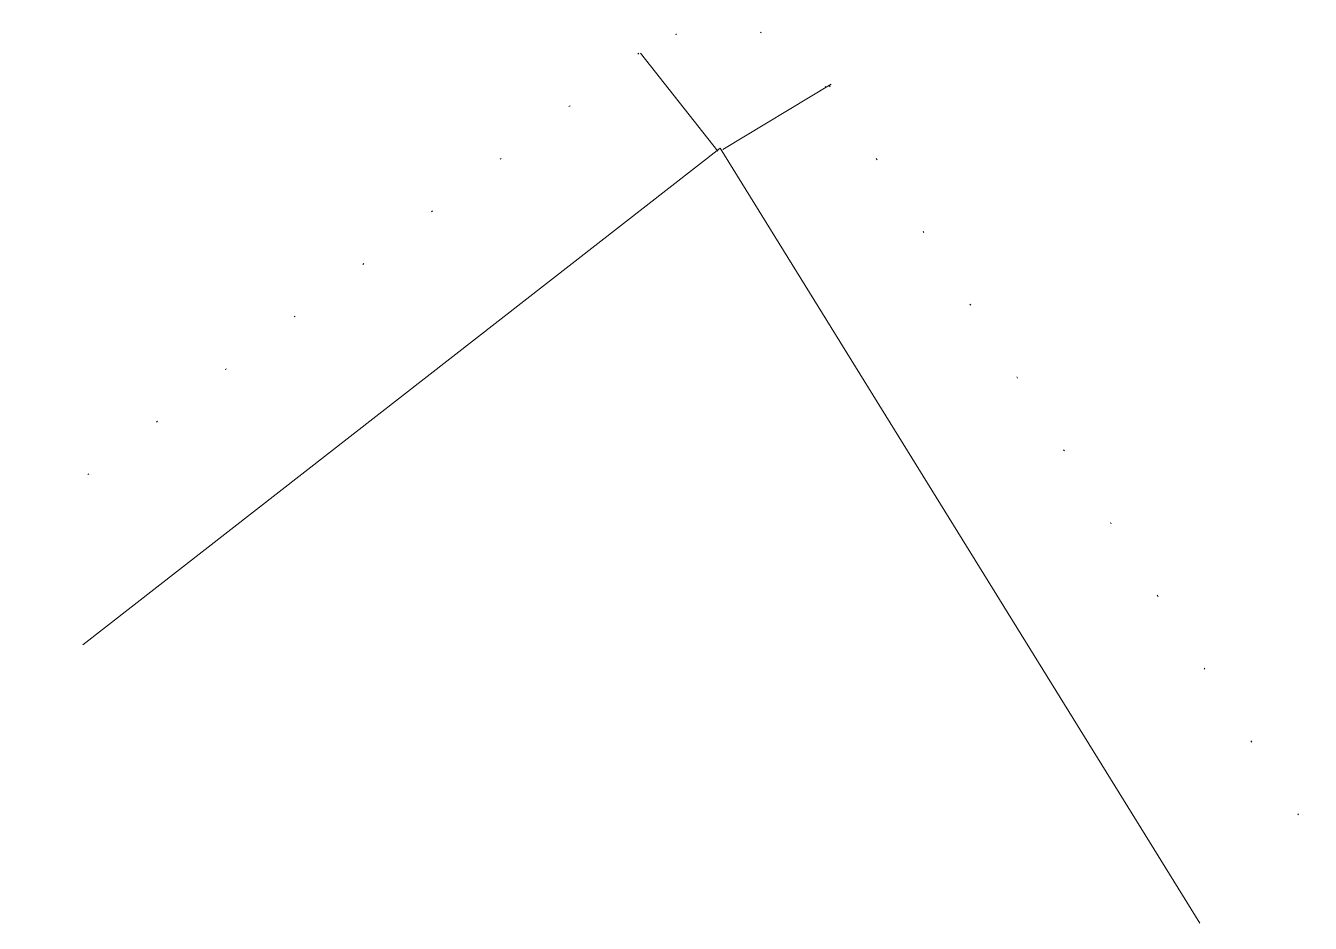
# Model space of a CAD drawing. Header units: millimetres. Extents: x 63.7 to 159.5, y 109.5 to 176.4.
import ezdxf

# ---------------------------------------------------------------- set-up
doc = ezdxf.new("R2010")
doc.units = ezdxf.units.MM
doc.linetypes.add('DOT', pattern=[6.35, 0, -6.35])
doc.layers.get('0').update_dxf_attribs({"linetype": 'CONTINUOUS', "lineweight": 0})

msp = doc.modelspace()

# ---------------------------------------------------------------- linework, layer by layer
at = {"linetype": 'DOT'}
for p, q in [((109.44, 174.336), (63.744, 139.392)), ((123.648, 171.904), (159.488, 116.224))]:
    msp.add_line(p, q, dxfattribs=at)
for p, q in [((115.328, 167.04), (109.568, 174.336)), ((115.712, 167.168), (123.776, 172.032)), ((68, 130.25), (115.5, 167.25)), ((115.5, 167.25), (151.25, 109.5))]:
    msp.add_line(p, q)
msp.add_arc((115.554, 167.417), 8.969, 29.08202, 130.77986, dxfattribs=at)

doc.saveas('drawing.dxf')
